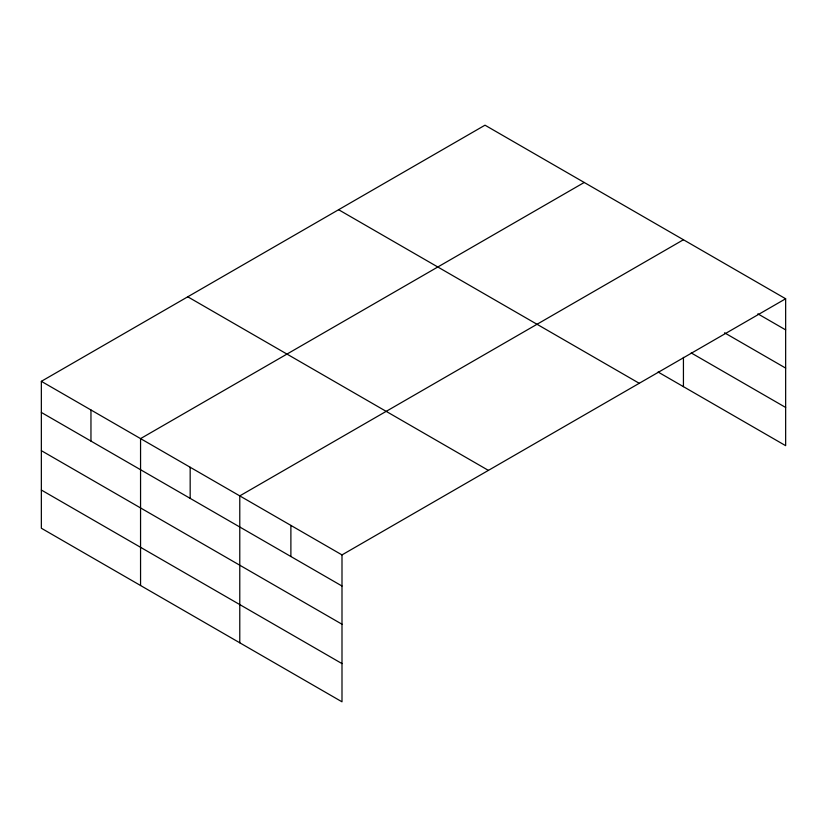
<?xml version="1.0" encoding="UTF-8"?>
<svg xmlns="http://www.w3.org/2000/svg" width="827" height="827" viewBox="0 0 827 827"><rect width="100%" height="100%" fill="white"/><g stroke="black" fill="none" stroke-linecap="round" stroke-linejoin="round"><path stroke-width="1.24" d="M785.65 298.764L485.004 125.187L41.35 381.33L41.35 528.236L341.996 701.813L341.996 554.907L785.65 298.764L785.65 445.67L658.075 372.016M584.224 182.467L140.559 438.61L140.559 585.516M683.433 239.747L239.778 495.89L239.778 642.796M757.873 313.846L785.65 329.88M724.545 332.805L785.65 368.087M691.207 352.933L785.65 407.453M338.605 209.717L639.24 383.294M187.76 296.8L488.395 470.377M41.35 381.33L341.996 554.907M41.35 412.446L341.996 586.023M41.35 450.663L341.996 624.23M41.35 490.029L341.996 663.605M683.433 357.357L683.433 386.654M290.887 525.403L290.887 556.519M190.169 467.255L190.169 498.371M90.96 409.975L90.96 441.091"/></g></svg>
